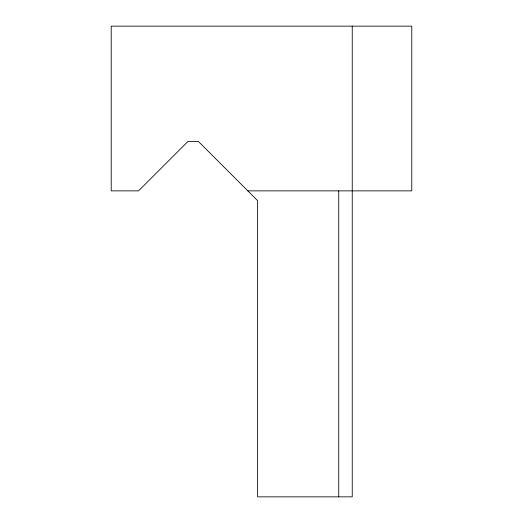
<?xml version="1.0" encoding="UTF-8"?>
<svg xmlns="http://www.w3.org/2000/svg" width="523" height="523" viewBox="0 0 523 523"><rect width="100%" height="100%" fill="white"/><g stroke="black" fill="none" stroke-linecap="round" stroke-linejoin="round"><path stroke-width="0.78" d="M247.837 190.869L411.778 190.869L411.778 26.15L111.222 26.15L111.222 190.869L138.543 190.869L188.012 141.406L198.374 141.406L257.617 200.649L257.617 496.85L352.24 496.85L352.24 26.15M338.734 190.869L338.734 496.85"/></g></svg>
